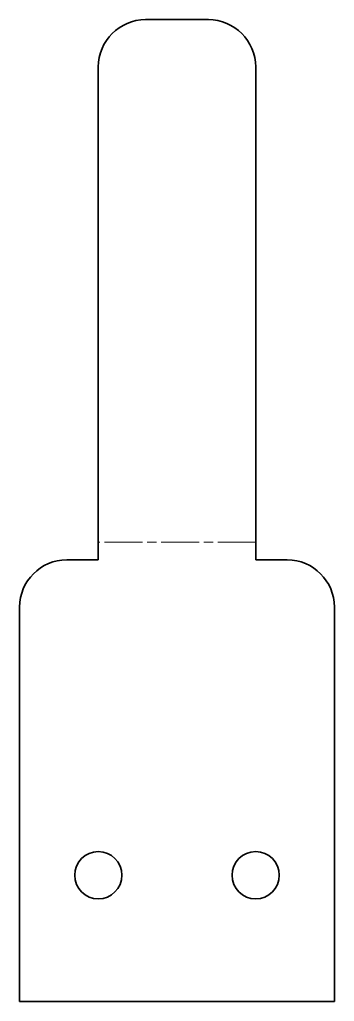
# Model space of a CAD drawing. Header units: inches. Extents: x 3 to 23, y -24.7 to 37.5.
import ezdxf

# ---------------------------------------------------------------- set-up
doc = ezdxf.new("R2010")
doc.units = ezdxf.units.IN
doc.header["$MEASUREMENT"] = 0
doc.linetypes.add('Chain', pattern=[13.68, 9.12, -1.14, 2.28, -1.14])
doc.layers.add('SIMUMAK Bend Centerline (ISO)', color=7, linetype='Chain', lineweight=9)
doc.layers.add('SIMUMAK Visible (ISO)', color=7, linetype='Continuous', lineweight=35)

# ---------------------------------------------------------------- blocks, each defined once
blk = doc.blocks.new('2DOF-150-17-SENS-04_Sheet_2DOF-150-17-SENS-04 (desplegada)')
at = {"layer": 'SIMUMAK Bend Centerline (ISO)', "ltscale": 0.263158}
blk.add_line((5, -2), (-5, -2), dxfattribs=at)
at = {"layer": 'SIMUMAK Visible (ISO)'}
for p, q in [((-2, 31.131), (2, 31.131)), ((-5, 28.131), (-5, -3.131)), ((5, -3.131), (5, 28.131)), ((-5, -3.131), (-7, -3.131)), ((7, -3.131), (5, -3.131)), ((-10, -6.131), (-10, -31.131)), ((10, -31.131), (10, -6.131)), ((-10, -31.131), (10, -31.131))]:
    blk.add_line(p, q, dxfattribs=at)
for centre in [(-5, -23.131), (5, -23.131)]:
    blk.add_circle(centre, 1.5, dxfattribs=at)
at = {"layer": 'SIMUMAK Visible (ISO)', "extrusion": (0, 0, -1)}
for centre, start, end in [((-2, 28.131), 90, 180), ((2, 28.131), 360, 90), ((7, -6.131), 0, 90), ((-7, -6.131), 90, 180)]:
    blk.add_arc(centre, 3, start, end, dxfattribs=at)

msp = doc.modelspace()

# ---------------------------------------------------------------- block references
msp.add_blockref('2DOF-150-17-SENS-04_Sheet_2DOF-150-17-SENS-04 (desplegada)', (12.958, 6.383))

doc.saveas('drawing.dxf')
